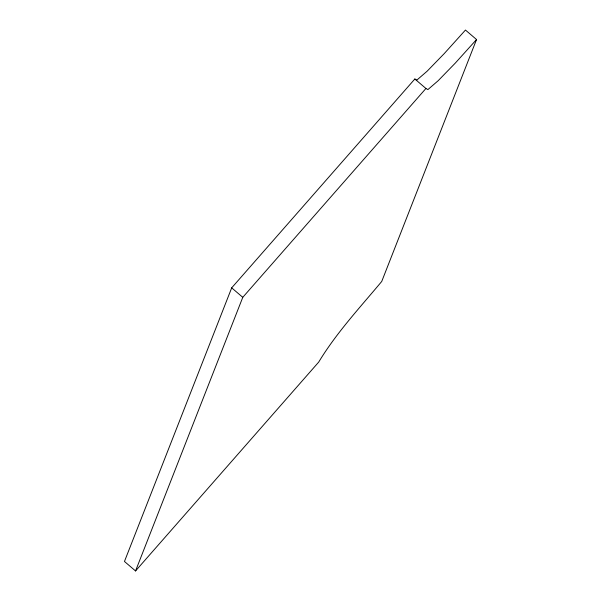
<?xml version="1.0" encoding="UTF-8"?>
<svg xmlns="http://www.w3.org/2000/svg" width="601" height="601" viewBox="0 0 601 601"><rect width="100%" height="100%" fill="white"/><g stroke="black" fill="none" stroke-linecap="round" stroke-linejoin="round"><path stroke-width="0.9" d="M231.693 287.849L124.46 561.469L135.541 570.95L318.695 362.095C336.402 332.841 359.886 307.607 381.733 281.448L476.54 39.531L465.459 30.05L444.192 53.639L427.101 71.226L416.801 80.128L414.848 78.994L231.693 287.849L242.774 297.322L135.541 570.95M242.774 297.322L425.929 88.475L427.874 89.609L438.174 80.699L455.265 63.12L476.54 39.531M414.848 78.994L425.929 88.475"/></g></svg>
